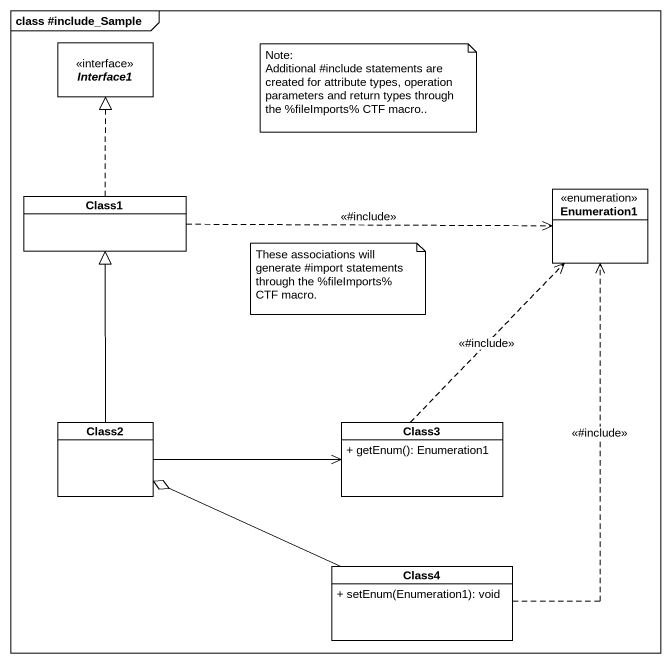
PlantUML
@startuml
mainframe class #include_Sample
hide circle
hide empty members
skinparam classAttributeIconSize 0
interface Interface1
class Class1
enum Enumeration1
class Class2
class Class3 {
  + getEnum(): Enumeration1
}
class Class4 {
  + setEnum(Enumeration1): void
}
Class1 .up.|> Interface1
Class1 .right.> Enumeration1 : <<#include>>
Class2 -up-|> Class1
Class2 -right-> Class3
Class3 .up.> Enumeration1 : <<#include>>
Class4 .up.> Enumeration1 : <<#include>>
Class4 -left-o Class2
note as N1
  Note:
  Additional #include statements are created for attribute types, operation parameters and return types through the %fileImports% CTF macro..
end note
note as N2
  These associations will generate #import statements through the %fileImports% CTF macro.
end note
@enduml
